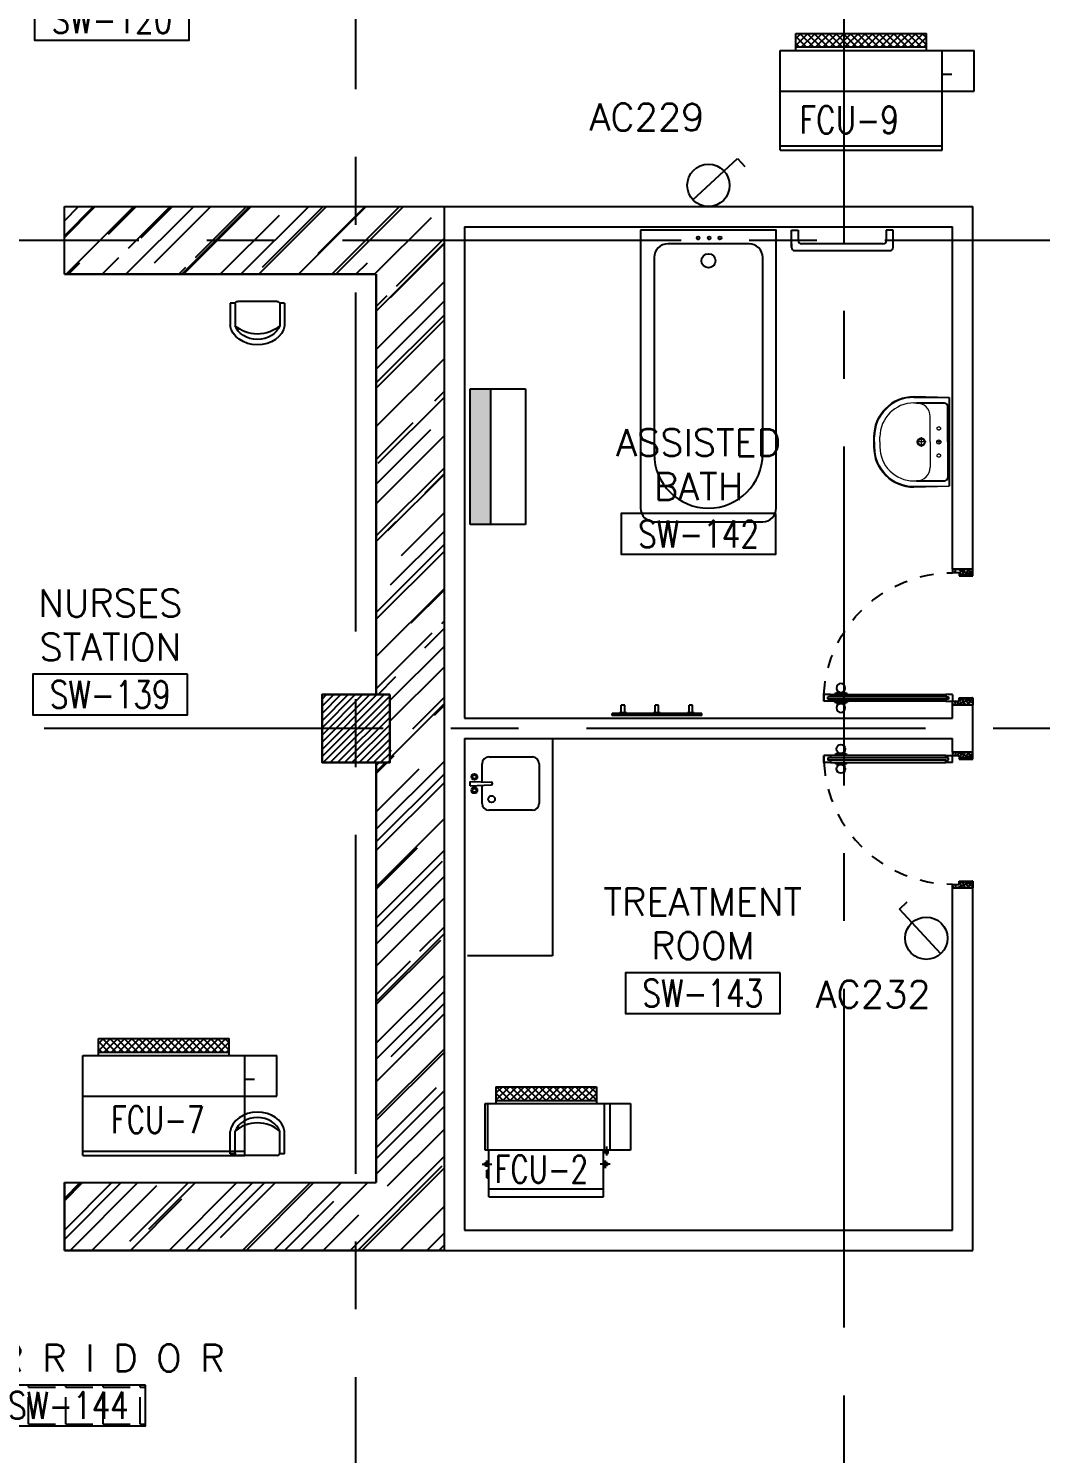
# Model space of a CAD drawing. Extents: x -0.4 to 93.5, y -1.1 to 78.4.
# Drawn here: x 66.22 to 73.68, y 44.82 to 55.33 of the extents above; entities that cross this region are included whole.
import ezdxf
from ezdxf.enums import TextEntityAlignment as Align

# ---------------------------------------------------------------- set-up
doc = ezdxf.new("R2010")
doc.units = 0
doc.header["$MEASUREMENT"] = 0
for name, pattern in [('CENTERX2', [4, 2.5, -0.5, 0.5, -0.5]), ('DASHED', [0.75, 0.5, -0.25]), ('HIDDEN', [0.375, 0.25, -0.125])]:
    doc.linetypes.add(name, pattern=pattern)
doc.layers.get('0').update_dxf_attribs({"color": 11, "linetype": 'CONTINUOUS'})
for name, color, linetype in [('A-FUR-ACCES', 11, 'CONTINUOUS'), ('AXES', 11, 'CENTERX2'), ('COL', 11, 'CONTINUOUS'), ('COUNTER', 11, 'CONTINUOUS'), ('DOOR', 11, 'CONTINUOUS'), ('E-SOCKETS', 4, 'CONTINUOUS'), ('FCU', 7, 'CONTINUOUS'), ('FIX', 11, 'CONTINUOUS'), ('FMCHAIR', 11, 'CONTINUOUS'), ('HAT', 11, 'CONTINUOUS'), ('ME-FIX', 11, 'CONTINUOUS'), ('RM-BOX', 11, 'CONTINUOUS'), ('RM-NAME', 11, 'CONTINUOUS'), ('RM-NO', 11, 'CONTINUOUS'), ('TEXTN', 2, 'CONTINUOUS'), ('WALL', 11, 'CONTINUOUS')]:
    doc.layers.add(name, color=color, linetype=linetype)
doc.styles.add('ROMANS', font='ROMANS.shx', dxfattribs={"width": 0.6})

# ---------------------------------------------------------------- blocks, each defined once
blk = doc.blocks.new('RM1')
at = {"layer": 'RM-BOX'}
blk.add_lwpolyline([(570, -200), (-570, -200), (-570, -500), (570, -500)], close=True, dxfattribs=at)
at = {"layer": 'RM-NAME', "style": 'ROMANS'}
for tag, p in [('ROOMNAME1', (0, 324)), ('ROOMNAME2', (0, 0))]:
    blk.add_attdef(tag, text='', height=200, dxfattribs=at).set_placement(p, align=Align.MIDDLE)
at = {"layer": 'RM-NO', "style": 'ROMANS', "width": 0.8}
blk.add_attdef('ROOMNO', text='', height=200, dxfattribs=at).set_placement((0, -350), align=Align.MIDDLE)
blk = doc.blocks.new('CHR3')
for p, q in [((-0.039, 0.5), (-0.558, 0.5)), ((-0.05, 0.412), (-0.558, 0.412)), ((-0.039, 0.5), (-0.039, 0.412)), ((0, 0.362), (0, -0.362)), ((-0.05, -0.412), (-0.558, -0.412)), ((-0.039, -0.5), (-0.553, -0.5)), ((-0.039, -0.411), (-0.039, -0.5))]:
    blk.add_line(p, q)
for centre, radius, start, end in [((-0.497, 0), 0.503, 97.0495, 263.5769), ((-0.446, 0), 0.427, 105.249, 254.751), ((-0.212, 0), 0.538, 130.0756, 229.9244), ((-0.05, 0.362), 0.05, 0, 90), ((-0.05, -0.362), 0.05, 270, 0)]:
    blk.add_arc(centre, radius, start, end)
blk = doc.blocks.new('*X54')
at = {"color": 0}
for p, q in [((238729, 162732), (239186, 163190)), ((238729, 162785), (239133, 163190)), ((238729, 162838), (239080, 163190)), ((238729, 162891), (239027, 163190)), ((238729, 162944), (238974, 163190)), ((238729, 162997), (238921, 163190)), ((238729, 163050), (238868, 163190)), ((238729, 163103), (238815, 163190)), ((238729, 163157), (238762, 163190)), ((238739, 162690), (239229, 163179)), ((238792, 162690), (239229, 163126)), ((238845, 162690), (239229, 163073)), ((238898, 162690), (239229, 163020)), ((238951, 162690), (239229, 162967)), ((239004, 162690), (239229, 162914)), ((239057, 162690), (239229, 162861)), ((239110, 162690), (239229, 162808)), ((239163, 162690), (239229, 162755)), ((239216, 162690), (239229, 162702))]:
    blk.add_line(p, q, dxfattribs=at)
blk = doc.blocks.new('COL50')
at = {"layer": 'COL'}
blk.add_lwpolyline([(-250, 250), (-250, -250), (250, -250), (250, 250)], close=True, dxfattribs=at)
blk = doc.blocks.new('DOOR-10')
at = {"layer": 'DOOR', "color": 0, "linetype": 'ByBlock'}
for p, q in [((-26, 1100), (-76, 1100)), ((-76, 1100), (-26, 1100)), ((-76, 1050), (-76, 1100)), ((-43, 1070), (-59, 1070)), ((-59, 1050), (-59, 1070)), ((-43, 1050), (-43, 1070)), ((-26, 1050), (-26, 1100)), ((-83, 1005), (-92, 1005)), ((-92, 1005), (-92, 940)), ((-76, 1018), (-83, 1018)), ((-83, 928), (-83, 1018)), ((-83, 1005), (-83, 940)), ((-59, 1050), (-76, 1050)), ((-26, 1050), (-43, 1050)), ((-26, 1018), (-18, 1018)), ((-18, 928), (-18, 1018)), ((-18, 1005), (-9, 1005)), ((-18, 1005), (-18, 940)), ((-9, 1005), (-9, 940)), ((-83, 940), (-92, 940)), ((-76, 928), (-83, 928)), ((-26, 928), (-18, 928)), ((-18, 940), (-9, 940)), ((-1001, 0), (-1001, 150)), ((-1001, 150), (-976, 150)), ((-1001, 150), (-1001, 0)), ((-976, 150), (-976, 100)), ((-76, 200), (-59, 200)), ((-76, 150), (-76, 200)), ((-76, 150), (-26, 150)), ((-59, 200), (-59, 180)), ((-59, 180), (-43, 180)), ((-43, 200), (-26, 200)), ((-43, 180), (-43, 200)), ((-26, 200), (-26, 150)), ((-1, 150), (-26, 150)), ((-26, 150), (-26, 100)), ((-951, 0), (-1001, 0)), ((-976, 100), (-951, 100)), ((-951, 100), (-951, 0)), ((-51, 100), (-51, 0)), ((-26, 100), (-51, 100)), ((-51, 0), (-1, 0))]:
    blk.add_line(p, q, dxfattribs=at)
at = {"layer": 'DOOR', "linetype": 'ByBlock'}
for p, q in [((-76, 1050), (-76, 200)), ((-59, 200), (-59, 1050)), ((-43, 200), (-43, 1050)), ((-26, 200), (-26, 1050))]:
    blk.add_line(p, q, dxfattribs=at)
at = {"layer": 'DOOR', "color": 9, "linetype": 'ByBlock'}
for p, q in [((-951, 0), (-1001, 114)), ((-51, 0), (-1, 114)), ((-1, 0), (-1, 150)), ((-951, 0), (-1001, 40)), ((-951, 0), (-964, 100)), ((-51, 0), (-37, 100)), ((-51, 0), (-1, 40))]:
    blk.add_line(p, q, dxfattribs=at)
at = {"layer": 'DOOR', "color": 0, "linetype": 'ByBlock'}
for centre in [(-124, 973), (23, 973)]:
    blk.add_circle(centre, 32.4, dxfattribs=at)
at = {"layer": 'DOOR', "linetype": 'HIDDEN', "ltscale": 0.5}
blk.add_arc((-23, 149), 952, 93.1482, 179.9482, dxfattribs=at)
at = {"layer": 'DOOR', "color": 9, "linetype": 'ByBlock'}
for centre, radius, start, end in [((-951, 0), 154, 103.7142, 108.8947), ((-951, 0), 134, 100.72, 111.8402), ((-51, 0), 134, 68.1598, 79.28), ((-51, 0), 114, 64.0838, 77.3774), ((-51, 0), 154, 71.1053, 76.2858), ((-951, 0), 94.4, 90, 121.9818), ((-951, 0), 74.4, 90, 132.2236), ((-951, 0), 54.4, 90, 156.7926), ((-951, 0), 34.4, 90, 180), ((-951, 0), 14.4, 90, 180), ((-51, 0), 94.4, 58.0182, 90), ((-51, 0), 74.4, 47.7764, 90), ((-51, 0), 54.4, 23.2074, 90), ((-51, 0), 34.4, 0, 90), ((-51, 0), 14.4, 0, 90)]:
    blk.add_arc(centre, radius, start, end, dxfattribs=at)
blk = doc.blocks.new('LAV-003')
at = {"layer": 'FIX', "linetype": 'Continuous', "lineweight": 20}
for p, q in [((-328, -285), (-328, -25)), ((327, -285), (327, -25)), ((0, -165), (-188, -165)), ((0, -165), (187, -165)), ((-288, -285), (-288, -265)), ((287, -285), (287, -265)), ((0, -535), (-38, -535)), ((0, -575), (-38, -575)), ((0, -535), (37, -535)), ((0, -575), (37, -575))]:
    blk.add_line(p, q, dxfattribs=at)
at = {"layer": 'FIX', "linetype": 'ByBlock'}
blk.add_line((-328, -25), (327, -25), dxfattribs=at)
at = {"layer": 'FIX', "linetype": 'ByBlock', "ltscale": 0.3}
for p, q in [((-288, -265), (-288, -60)), ((0, -35), (-262, -35)), ((0, -35), (262, -35)), ((287, -265), (287, -60))]:
    blk.add_line(p, q, dxfattribs=at)
at = {"layer": 'FIX', "lineweight": 20}
for p, q in [((-16, -101), (15, -101)), ((0, -85), (0, -116))]:
    blk.add_line(p, q, dxfattribs=at)
at = {"layer": 'FIX', "linetype": 'DASHED', "lineweight": 20, "ltscale": 0.04}
for p, q in [((0, -194), (0, -266)), ((-36, -230), (37, -230))]:
    blk.add_line(p, q, dxfattribs=at)
at = {"layer": 'FIX', "linetype": 'Continuous', "lineweight": 20}
blk.add_lwpolyline([(295, -25), (0, -25), (-328, -25), (-335, -285, 0.414214), (-38, -582), (0, -582), (37, -582, 0.414214), (334, -285), (327, -25), (0, -25)], format="xyb", dxfattribs=at)
at = {"layer": 'FIX', "linetype": 'HIDDEN', "lineweight": 20, "ltscale": 0.05}
for centre in [(-100, -101), (100, -101)]:
    blk.add_circle(centre, 12.4, dxfattribs=at)
at = {"layer": 'FIX', "lineweight": 20}
for centre, radius in [((0, -101), 15.5), ((0, -230), 29.5), ((0, -230), 22.5)]:
    blk.add_circle(centre, radius, dxfattribs=at)
at = {"layer": 'FIX', "linetype": 'ByBlock', "ltscale": 0.3}
for centre, start, end in [((-262, -60), 90, 180), ((262, -60), 0, 90)]:
    blk.add_arc(centre, 25, start, end, dxfattribs=at)
at = {"layer": 'FIX', "linetype": 'Continuous', "lineweight": 20}
for centre, radius, start, end in [((-188, -265), 100, 90, 180), ((187, -265), 100, 0, 90), ((-38, -285), 290, 180, 270), ((-38, -285), 250, 180, 270), ((37, -285), 250, 270, 0), ((37, -285), 290, 270, 0)]:
    blk.add_arc(centre, radius, start, end, dxfattribs=at)
blk = doc.blocks.new('BTUB1')
at = {"layer": 'FIX'}
for points in [[(-500, -25), (-500, -2075, 0.414214), (-400, -2175), (400, -2175, 0.414214), (500, -2075), (500, -25)], [(-400, -1675, 1), (400, -1675), (400, -225, 0.414214), (300, -125), (-300, -125, 0.414214), (-400, -225)]]:
    blk.add_lwpolyline(points, format="xyb", close=True, dxfattribs=at)
for centre, radius in [((-75, -81), 11), ((5, -81), 11), ((85, -81), 11), ((0, -250), 52.2)]:
    blk.add_circle(centre, radius, dxfattribs=at)
blk = doc.blocks.new('*X168')
at = {"color": 0}
for p, q in [((-750, 2538), (-672, 2616)), ((-750, 2591), (-725, 2616)), ((-660, 2516), (-750, 2606)), ((-713, 2516), (-750, 2553)), ((-719, 2516), (-619, 2616)), ((-607, 2516), (-707, 2616)), ((-666, 2516), (-566, 2616)), ((-554, 2516), (-654, 2616)), ((-613, 2516), (-513, 2616)), ((-501, 2516), (-601, 2616)), ((-560, 2516), (-460, 2616)), ((-448, 2516), (-548, 2616)), ((-507, 2516), (-407, 2616)), ((-394, 2516), (-494, 2616)), ((-454, 2516), (-354, 2616)), ((-341, 2516), (-441, 2616)), ((-401, 2516), (-301, 2616)), ((-288, 2516), (-388, 2616)), ((-348, 2516), (-248, 2616)), ((-235, 2516), (-335, 2616)), ((-295, 2516), (-195, 2616)), ((-182, 2516), (-282, 2616)), ((-242, 2516), (-142, 2616)), ((-129, 2516), (-229, 2616)), ((-189, 2516), (-89, 2616)), ((-76, 2516), (-176, 2616)), ((-136, 2516), (-36, 2616)), ((-23, 2516), (-123, 2616)), ((-83, 2516), (17, 2616)), ((30, 2516), (-70, 2616)), ((-30, 2516), (70, 2616)), ((83, 2516), (-17, 2616)), ((23, 2516), (123, 2616)), ((136, 2516), (36, 2616)), ((76, 2516), (176, 2616)), ((189, 2516), (89, 2616)), ((129, 2516), (215, 2601)), ((215, 2543), (142, 2616)), ((182, 2516), (215, 2548)), ((215, 2596), (195, 2616))]:
    blk.add_line(p, q, dxfattribs=at)
blk = doc.blocks.new('WAP16')
at = {"color": 6}
for p, q in [((-597, 0), (-597, -737)), ((-597, 0), (597, 0)), ((597, 0), (597, -737)), ((-597, -437), (597, -437)), ((-597, -737), (597, -737))]:
    blk.add_line(p, q, dxfattribs=at)
at = {"color": 2}
for p, q in [((-597, -32), (597, -32)), ((597, -437), (835, -437)), ((835, -437), (835, -737)), ((-482, -737), (-482, -862)), ((-482, -762), (482, -762)), ((482, -737), (482, -862)), ((597, -737), (835, -737)), ((-482, -862), (482, -862))]:
    blk.add_line(p, q, dxfattribs=at)
at = {"color": 7}
blk.add_line((597, -562), (670, -562), dxfattribs=at)
at = {"color": 2}
blk.add_blockref('*X168', (268, -3378), dxfattribs=at)
blk = doc.blocks.new('*X193')
at = {"color": 0}
for p, q in [((16890, -2467), (16943, -2414)), ((16990, -2512), (16892, -2414)), ((16990, -2459), (16945, -2414)), ((16890, -2520), (16990, -2420)), ((16990, -2565), (16890, -2465)), ((16890, -2573), (16990, -2473)), ((16990, -2619), (16890, -2519)), ((16890, -2626), (16990, -2526)), ((16990, -2672), (16890, -2572)), ((16890, -2679), (16990, -2579)), ((16990, -2725), (16890, -2625)), ((16890, -2732), (16990, -2632)), ((16990, -2778), (16890, -2678)), ((16890, -2785), (16990, -2685)), ((16990, -2831), (16890, -2731)), ((16890, -2838), (16990, -2738)), ((16990, -2884), (16890, -2784)), ((16890, -2891), (16990, -2791)), ((16990, -2937), (16890, -2837)), ((16890, -2944), (16990, -2844)), ((16990, -2990), (16890, -2890)), ((16890, -2997), (16990, -2897)), ((16990, -3043), (16890, -2943)), ((16890, -3050), (16990, -2950)), ((16990, -3096), (16890, -2996)), ((16890, -3103), (16990, -3003)), ((16990, -3149), (16890, -3049)), ((16944, -3155), (16890, -3102)), ((16892, -3155), (16990, -3056)), ((16945, -3155), (16990, -3109))]:
    blk.add_line(p, q, dxfattribs=at)

msp = doc.modelspace()

# ---------------------------------------------------------------- hatches: boundary and pattern name
at = {"layer": 'A-FUR-ACCES', "linetype": 'ByBlock', "ltscale": 0.3}
msp.add_hatch(color=256, dxfattribs=at).paths.add_polyline_path([(69.625, 52.6728), (69.475, 52.6728), (69.475, 51.6773), (69.625, 51.6773)])
at = {"layer": 'COUNTER', "linetype": 'ByBlock'}
h = msp.add_hatch(dxfattribs=at)
h.set_pattern_fill('AR-RROOF', color=256, scale=0.3, angle=45, style=0)
h.set_pattern_definition([(45, (-196.91465, -112.74973), (0.25455844, 0.6788225), [4.5, -0.6, 1.5, -0.3]), (45, (-196.7386, -112.36153), (-0.49426764, 0.07000357), [0.9, -0.099, 1.8, -0.225]), (45, (-196.9889, -112.46336), (0.96095812, 1.24521504), [2.4, -0.42, 1.2, -0.3])])
h.paths.add_polyline_path([(68.7824, 53.52), (68.7824, 50.42), (68.8824, 50.42), (68.8824, 49.92), (68.7824, 49.92), (68.7824, 46.82), (66.4824, 46.82), (66.4824, 46.32), (69.2824, 46.32), (69.2824, 54.02), (66.4824, 54.02), (66.4824, 53.52)])
at = {"layer": 'HAT', "linetype": 'ByBlock'}
h = msp.add_hatch(dxfattribs=at)
h.set_pattern_fill('ANGLE', color=256, style=0)
h.set_pattern_definition([(0, (-276011.78315, -57293.01293), (0, 0.275), [0.2, -0.075]), (90, (-276011.78315, -57293.01293), (-0.275, 2e-17), [0.2, -0.075])])
h.paths.add_polyline_path([(65.7388, 39.295), (65.3388, 39.295), (65.3388, 36.97), (65.7388, 36.97)])
h.paths.add_polyline_path([(65.7388, 39.295), (65.7388, 39.445), (65.3388, 39.445), (65.3388, 39.295)])
h.paths.add_polyline_path([(65.3388, 39.445), (65.7388, 39.445), (65.7388, 42.97), (65.3388, 42.97)])
h.paths.add_polyline_path([(65.7388, 45.8794), (65.363, 46.2551), (65.0324, 46.2551), (65.0324, 45.8551), (65.2388, 45.8551), (65.3388, 45.7551), (65.3388, 42.97), (65.7388, 42.97)])
h.paths.add_polyline_path([(64.5507, 46.0068), (64.5502, 45.8551), (65.0324, 45.8551), (65.0324, 46.2551), (64.9071, 46.2551)])
h.paths.add_polyline_path([(63.9333, 46.2551), (63.9268, 46.1016), (63.9229, 46.0302), (63.9223, 45.8551), (64.2181, 45.8551), (64.554, 46.0892), (64.5546, 46.1016), (64.5612, 46.2551)])
h.paths.add_polyline_path([(63.9268, 46.1016), (63.9333, 46.2551), (63.3368, 46.2551), (63.3303, 46.1016), (63.3272, 46.0454), (63.6002, 45.8551), (63.9223, 45.8551), (63.9229, 46.0302)])
h.paths.add_polyline_path([(63.3259, 45.8551), (63.3262, 45.966), (62.9112, 46.2551), (62.7062, 46.2551), (62.7062, 45.8551)])
h.paths.add_polyline_path([(65.287, 37.5198), (65.7984, 37.5198), (65.7984, 37.8198), (65.287, 37.8198)], flags=9)
h.paths.add_polyline_path([(67.0813, 45.3264), (65.9416, 45.3264), (65.9416, 45.0264), (67.0813, 45.0264)])
h.paths.add_polyline_path([(65.9853, 45.0264), (67.0376, 45.0264), (67.0376, 45.3264), (65.9853, 45.3264)], flags=24)
h.paths.add_polyline_path([(65.0424, 45.3764), (67.9805, 45.3764), (67.9805, 45.6764), (65.0424, 45.6764)], flags=9)
h.paths.add_polyline_path([(63.6465, 44.0618), (70.3108, 44.0618), (70.3108, 44.5118), (63.6465, 44.5118)], flags=9)

# ---------------------------------------------------------------- linework, layer by layer
at = {"layer": 'A-FUR-ACCES'}
for p, q in [((71.8444, 53.845), (71.8944, 53.845)), ((71.8444, 53.745), (71.8444, 53.845)), ((71.8944, 53.845), (71.8944, 53.77)), ((72.5944, 53.845), (72.5444, 53.845)), ((72.5444, 53.845), (72.5444, 53.77)), ((72.5944, 53.745), (72.5944, 53.845)), ((71.8444, 53.72), (71.8444, 53.745)), ((71.8444, 53.745), (71.8444, 53.72)), ((72.5194, 53.745), (71.9194, 53.745)), ((72.5944, 53.72), (72.5944, 53.745)), ((71.8694, 53.695), (72.5694, 53.695)), ((69.475, 51.6753), (69.475, 52.6753)), ((69.475, 52.6753), (69.8834, 52.6753)), ((69.625, 52.6753), (69.625, 51.6753)), ((69.8834, 52.6753), (69.8834, 51.6753)), ((69.8834, 51.6753), (69.475, 51.6753)), ((71.1826, 50.2793), (70.5222, 50.2793)), ((70.5222, 50.2666), (70.5222, 50.2793)), ((71.1826, 50.2666), (70.5222, 50.2666)), ((70.5774, 50.2793), (70.5774, 50.2843)), ((70.6274, 50.2843), (70.5774, 50.2843)), ((70.5897, 50.2843), (70.5897, 50.3428)), ((70.6151, 50.3428), (70.5897, 50.3428)), ((70.6151, 50.2843), (70.6151, 50.3428)), ((70.6274, 50.2793), (70.6274, 50.2843)), ((70.8774, 50.2843), (70.8274, 50.2843)), ((70.8274, 50.2793), (70.8274, 50.2843)), ((70.8397, 50.2843), (70.8397, 50.3428)), ((70.8651, 50.3428), (70.8397, 50.3428)), ((70.8651, 50.2843), (70.8651, 50.3428)), ((70.8774, 50.2793), (70.8774, 50.2843)), ((71.1274, 50.2843), (71.0774, 50.2843)), ((71.0774, 50.2793), (71.0774, 50.2843)), ((71.1151, 50.3428), (71.0897, 50.3428)), ((71.0897, 50.2843), (71.0897, 50.3428)), ((71.1151, 50.2843), (71.1151, 50.3428)), ((71.1274, 50.2793), (71.1274, 50.2843)), ((71.1826, 50.2666), (71.1826, 50.2793))]:
    msp.add_line(p, q, dxfattribs=at)
for centre, start, end in [((71.8694, 53.72), 180, 270), ((71.9194, 53.77), 180, 270), ((72.5194, 53.77), 270, 0), ((72.5694, 53.72), 270, 0)]:
    msp.add_arc(centre, 0.025, start, end, dxfattribs=at)
at = {"layer": 'AXES'}
for p, q in [((68.6324, -1.1143), (68.6324, 77.6984)), ((72.2324, 5.75), (72.2324, 64.57)), ((83.0324, 53.77), (40.7424, 53.77)), ((92.8324, 50.17), (40.7424, 50.17))]:
    msp.add_line(p, q, dxfattribs=at)
at = {"layer": 'COUNTER'}
for p, q in [((66.4824, 53.52), (66.4824, 54.02)), ((66.4824, 54.02), (69.2824, 54.02)), ((66.4824, 53.52), (66.4824, 54.02)), ((69.2824, 54.02), (69.2824, 46.32)), ((66.4824, 53.52), (68.7824, 53.52)), ((66.4824, 53.52), (68.7824, 53.52)), ((68.7824, 53.52), (68.7824, 50.42)), ((68.7824, 49.92), (68.7824, 46.82)), ((68.7824, 49.92), (68.7824, 46.82)), ((66.4824, 46.82), (68.7824, 46.82)), ((66.4824, 46.82), (66.4824, 46.32)), ((66.4824, 46.32), (69.2824, 46.32))]:
    msp.add_line(p, q, dxfattribs=at)
at = {"layer": 'COUNTER', "linetype": 'ByBlock'}
for p, q in [((66.4824, 54.02), (69.2824, 54.02)), ((66.4824, 53.52), (66.4824, 54.02)), ((66.4824, 54.02), (69.2824, 54.02)), ((66.4824, 53.52), (66.4824, 54.02)), ((69.2824, 54.02), (69.2824, 46.32)), ((69.2824, 54.02), (69.2824, 46.32)), ((68.7824, 53.52), (66.4824, 53.52)), ((68.7824, 53.52), (66.4824, 53.52)), ((68.7824, 50.42), (68.7824, 53.52)), ((68.7824, 50.42), (68.7824, 53.52)), ((68.7824, 50.42), (68.8824, 50.42)), ((68.7824, 50.42), (68.8824, 50.42)), ((68.8824, 50.42), (68.8824, 49.92)), ((68.8824, 50.42), (68.8824, 49.92)), ((68.8824, 49.92), (68.7824, 49.92)), ((68.7824, 46.82), (68.7824, 49.92)), ((68.8824, 49.92), (68.7824, 49.92)), ((66.4824, 46.32), (66.4824, 46.82)), ((66.4824, 46.82), (68.7824, 46.82)), ((66.4824, 46.32), (66.4824, 46.82)), ((66.4824, 46.82), (68.7824, 46.82)), ((69.2824, 46.32), (66.4824, 46.32)), ((69.2824, 46.32), (66.4824, 46.32))]:
    msp.add_line(p, q, dxfattribs=at)
at = {"layer": 'E-SOCKETS'}
for p, q in [((71.118, 54.0698), (71.4458, 54.375)), ((71.4458, 54.375), (71.5003, 54.3164)), ((72.6405, 48.8365), (72.699, 48.891)), ((72.9457, 48.5086), (72.6405, 48.8365))]:
    msp.add_line(p, q, dxfattribs=at)
for centre in [(71.2324, 54.1762), (72.8392, 48.623)]:
    msp.add_circle(centre, 0.1562, dxfattribs=at)
at = {"layer": 'FCU', "color": 3}
for p, q in [((69.6647, 47.5254), (70.4061, 47.5254)), ((69.6647, 47.5254), (69.6647, 47.4032)), ((70.4061, 47.5254), (70.4061, 47.4032)), ((69.6647, 47.4254), (70.4061, 47.4254)), ((69.605, 47.0603), (69.605, 47.4032)), ((70.4658, 47.0603), (70.4658, 47.4032)), ((70.5045, 47.4032), (70.6569, 47.4032)), ((70.6569, 47.4032), (70.6569, 47.0603)), ((70.473, 47.0353), (70.473, 47.0603)), ((70.493, 47.0353), (70.473, 47.0353)), ((70.483, 47.0192), (70.483, 47.0875)), ((70.493, 47.0353), (70.493, 47.0603)), ((70.6569, 47.0603), (70.5045, 47.0603)), ((69.5632, 46.9563), (69.6359, 46.9563)), ((69.5831, 46.9463), (69.5831, 46.9663)), ((69.5831, 46.9663), (69.6131, 46.9663)), ((69.5831, 46.9463), (69.6131, 46.9463)), ((69.5981, 46.9356), (69.5981, 46.9833)), ((69.5981, 46.9108), (69.6131, 46.9108)), ((69.5981, 46.8559), (69.5981, 46.9108)), ((70.5076, 46.9563), (70.4349, 46.9563)), ((70.4876, 46.9663), (70.4576, 46.9663)), ((70.4876, 46.9463), (70.4576, 46.9463)), ((70.4726, 46.9265), (70.4726, 46.9833)), ((70.4876, 46.9463), (70.4876, 46.9663)), ((69.5981, 46.8559), (69.6131, 46.8559)), ((69.6131, 46.7746), (70.4576, 46.7746))]:
    msp.add_line(p, q, dxfattribs=at)
at = {"layer": 'FCU', "color": 6}
for p, q in [((69.5846, 47.0603), (69.5846, 47.4032)), ((69.5846, 47.4032), (70.5045, 47.4032)), ((70.5045, 47.4032), (70.5045, 47.0603)), ((70.5045, 47.0603), (69.5846, 47.0603)), ((69.6131, 46.7142), (69.6131, 47.0603)), ((70.4576, 46.7142), (70.4576, 47.0603)), ((69.6131, 46.7142), (70.4576, 46.7142))]:
    msp.add_line(p, q, dxfattribs=at)
at = {"layer": 'ME-FIX'}
for p, q in [((70.0824, 50.093), (70.0824, 48.4928)), ((69.613, 49.9596), (69.9341, 49.9596)), ((69.5632, 49.7732), (69.5632, 49.9097)), ((69.984, 49.9097), (69.984, 49.6168)), ((69.475, 49.7793), (69.6302, 49.7732)), ((69.475, 49.7472), (69.475, 49.7793)), ((69.475, 49.7472), (69.6302, 49.7533)), ((69.5632, 49.6168), (69.5632, 49.7533)), ((69.9341, 49.5669), (69.613, 49.5669)), ((70.0824, 48.4928), (69.4558, 48.4928))]:
    msp.add_line(p, q, dxfattribs=at)
for centre, radius in [((69.5061, 49.813), 0.0217), ((69.5061, 49.813), 0.014), ((69.5061, 49.7135), 0.0217), ((69.5061, 49.7135), 0.014), ((69.6326, 49.6488), 0.0255)]:
    msp.add_circle(centre, radius, dxfattribs=at)
for centre, radius, start, end in [((69.613, 49.9097), 0.0499, 90, 180), ((69.9341, 49.9097), 0.0499, 0, 90), ((69.6302, 49.7633), 0.00997, 270, 90), ((69.613, 49.6168), 0.0499, 180, 270), ((69.9341, 49.6168), 0.0499, 270, 0)]:
    msp.add_arc(centre, radius, start, end, dxfattribs=at)
at = {"layer": 'WALL'}
for p, q in [((69.2824, 54.02), (73.1824, 54.02)), ((69.2824, 54.02), (69.2824, 46.32)), ((73.1824, 51.345), (73.1824, 54.02)), ((69.4324, 53.87), (73.0324, 53.87)), ((69.4324, 53.87), (69.4324, 50.245)), ((73.0324, 51.345), (73.0324, 53.87)), ((73.0324, 51.345), (73.1824, 51.345)), ((73.0324, 50.345), (73.1824, 50.345)), ((73.0324, 50.245), (73.0324, 50.345)), ((73.1824, 49.995), (73.1824, 50.345)), ((69.4324, 50.245), (73.0324, 50.245)), ((69.4324, 50.095), (73.0324, 50.095)), ((69.4324, 50.095), (69.4324, 46.47)), ((73.0324, 49.995), (73.0324, 50.095)), ((73.0324, 49.995), (73.1824, 49.995)), ((73.0324, 46.47), (73.0324, 48.995)), ((73.0324, 48.995), (73.1824, 48.995)), ((73.1824, 46.32), (73.1824, 48.995)), ((69.4324, 46.47), (73.0324, 46.47)), ((69.2824, 46.32), (73.1824, 46.32))]:
    msp.add_line(p, q, dxfattribs=at)
at = {"layer": 'WALL', "linetype": 'ByBlock', "ltscale": 0.3}
msp.add_lwpolyline([(68.8824, 50.42), (68.3824, 50.42), (68.3824, 49.92), (68.8824, 49.92)], close=True, dxfattribs=at)

# ---------------------------------------------------------------- block references
at = {"layer": 'COL', "xscale": -0.001, "yscale": 0.001, "zscale": 0.001}
msp.add_blockref('COL50', (68.6324, 50.17), dxfattribs=at)
at = {"layer": 'DOOR', "color": 0, "linetype": 'ByBlock', "ltscale": 0.3, "yscale": 0.001, "zscale": 0.001, "rotation": 90}
for p, xscale in [((73.1824, 50.3443), -0.001), ((73.1824, 49.9957), 0.001)]:
    msp.add_blockref('DOOR-10', p, dxfattribs=dict(at, xscale=xscale))
at = {"layer": 'FCU', "linetype": 'ByBlock', "xscale": -0.0009999871253967285, "yscale": 0.001000002026557922, "zscale": 0.001, "rotation": 180}
for p in [(72.3582, 54.4352), (67.215, 47.0206)]:
    msp.add_blockref('WAP16', p, dxfattribs=at)
at = {"layer": 'FCU', "color": 11, "extrusion": (0, 0, -1), "xscale": 0.001000002026557922, "yscale": 0.001000002026557922, "zscale": -0.001, "rotation": 90}
msp.add_blockref('*X193', (-72.8197, 30.535), dxfattribs=at)
at = {"layer": 'FIX', "xscale": 0.001, "yscale": 0.001, "zscale": 0.001}
msp.add_blockref('BTUB1', (71.2324, 53.87), dxfattribs=at)
at = {"layer": 'FIX', "xscale": 0.001, "yscale": 0.001, "zscale": 0.001, "rotation": 270}
msp.add_blockref('LAV-003', (73.0324, 52.2833), dxfattribs=at)
at = {"layer": 'FMCHAIR', "yscale": 0.4, "zscale": 0.36, "rotation": 270}
for p, xscale in [((67.9058, 53.3197), -0.32), ((67.9058, 47.0203), 0.32)]:
    msp.add_blockref('CHR3', p, dxfattribs=dict(at, xscale=xscale))
at = {"layer": 'HAT', "xscale": 0.001, "yscale": 0.001, "zscale": 0.001}
msp.add_blockref('*X54', (-170.3462, -112.7697), dxfattribs=at)
at = {"layer": 'RM-NAME', "xscale": 0.001, "yscale": 0.001, "zscale": 0.001}
for p, values in [((66.8321, 55.7482), {'ROOMNO': 'SW-120', 'ROOMNAME2': 'C O R R I D O R'}), ((71.1593, 51.955), {'ROOMNO': 'SW-142', 'ROOMNAME2': 'BATH', 'ROOMNAME1': 'ASSISTED'}), ((66.8205, 50.7704), {'ROOMNO': 'SW-139', 'ROOMNAME2': 'STATION', 'ROOMNAME1': 'NURSES'}), ((71.1905, 48.5675), {'ROOMNO': 'SW-143', 'ROOMNAME2': 'ROOM', 'ROOMNAME1': 'TREATMENT'}), ((66.5115, 45.5264), {'ROOMNO': 'SW-144', 'ROOMNAME2': 'C O R R I D O R'})]:
    msp.add_blockref('RM1', p, dxfattribs=at).add_auto_attribs(values)

# ---------------------------------------------------------------- texts
at = {"layer": 'E-SOCKETS', "style": 'ROMANS'}
for s, p in [('AC229', (70.354, 54.5799)), ('AC232', (72.0225, 48.1096))]:
    msp.add_text(s, height=0.2, dxfattribs=at).set_placement(p)
at = {"layer": 'TEXTN', "style": 'ROMANS'}
for s, width, p in [('FCU-9', 0.8, (71.9033, 54.5596)), ('FCU-7', 0.75, (66.8263, 47.1847)), ('FCU-2', 0.75, (69.6561, 46.8188))]:
    msp.add_text(s, height=0.2, dxfattribs=dict(at, width=width)).set_placement(p)

doc.saveas('drawing.dxf')
